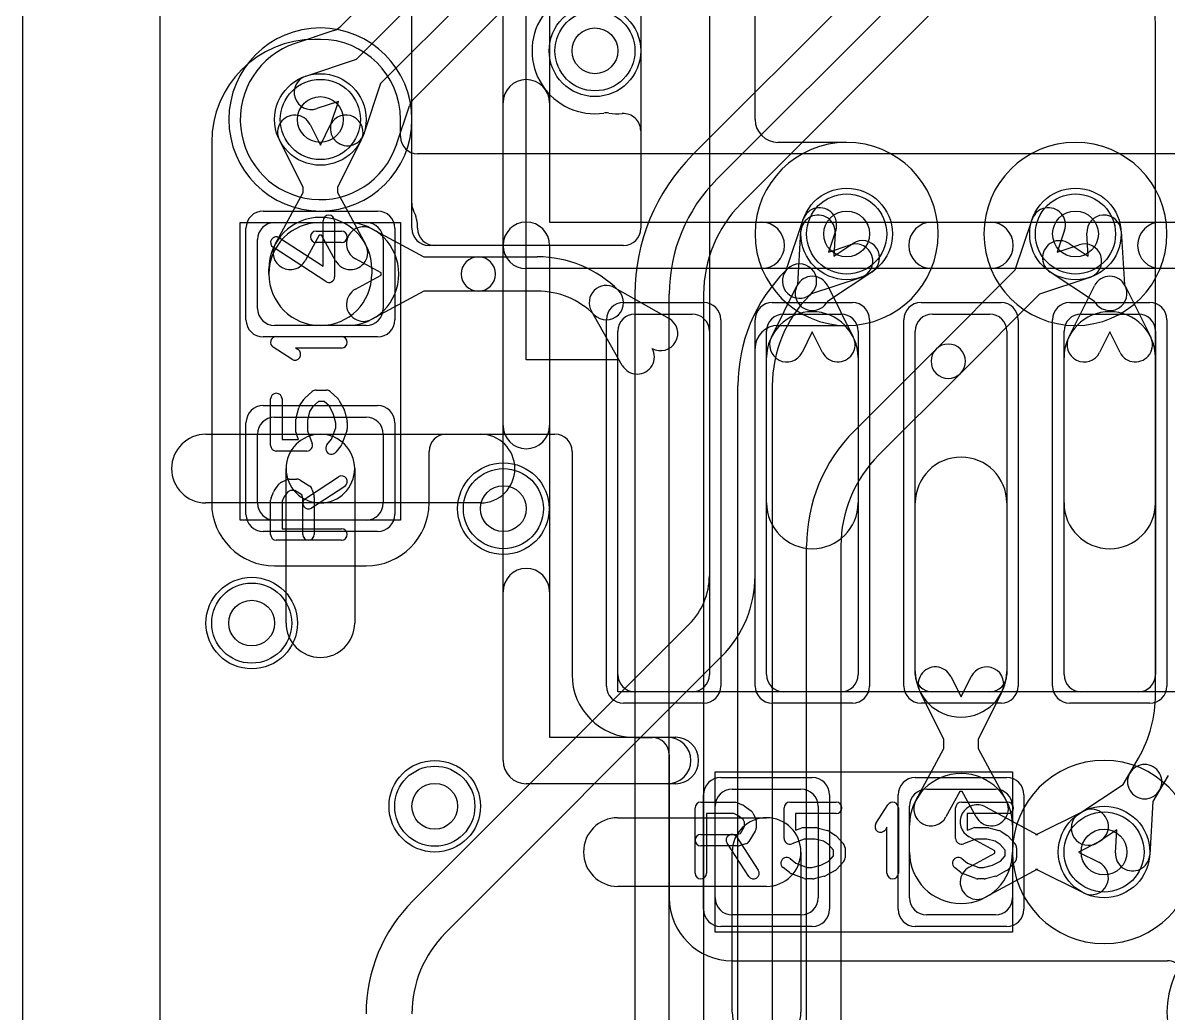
# Model space of a CAD drawing. Extents: x 0 to 23.1, y -0.5 to 20.
# Drawn here: x 0 to 5, y 3.6 to 7.92 of the extents above; entities that cross this region are included whole.
import ezdxf

# ---------------------------------------------------------------- set-up
doc = ezdxf.new("R2010")
doc.units = 0
for name, color, linetype in [('Hole', 1, 'CONTINUOUS'), ('L1', 3, 'CONTINUOUS'), ('L2', 3, 'CONTINUOUS'), ('L3', 3, 'CONTINUOUS'), ('L4', 3, 'CONTINUOUS'), ('MetalMask-A', 176, 'CONTINUOUS'), ('Outline', 7, 'CONTINUOUS'), ('PartsArea-A', 111, 'CONTINUOUS'), ('PartsSilk-A', 221, 'CONTINUOUS'), ('Resist-A', 2, 'CONTINUOUS'), ('Resist-B', 2, 'CONTINUOUS'), ('Silk-A', 140, 'CONTINUOUS')]:
    doc.layers.add(name, color=color, linetype=linetype)

msp = doc.modelspace()

# ---------------------------------------------------------------- linework, layer by layer
at = {"layer": 'Hole'}
for centre in [(2.5, 7.8), (1.3, 7.5), (3.6, 7), (4.6, 7), (2.1, 5.8), (1, 5.3), (1.8, 4.5), (4.725, 4.3)]:
    msp.add_circle(centre, 0.1, dxfattribs=at)
at = {"layer": 'L1'}
for p, q in [((0.6, 3.07504), (0.6, 9.325)), ((1.3, 7.85006), (1.27496, 7.85006)), ((1.25526, 7.47767), (1.3, 7.388)), ((1.3, 7.388), (1.34474, 7.47767)), ((1.65005, 7.42504), (1.65005, 7.50001)), ((1.225, 7.20234), (1.12104, 7.41071)), ((1.47896, 7.41071), (1.375, 7.20234)), ((0.82496, 7.40006), (0.82496, 5.825)), ((6.05, 7.35004), (1.72505, 7.35004)), ((1.10215, 6.95464), (1.225, 7.1815)), ((1.225, 7.1815), (1.225, 7.20234)), ((1.375, 7.20234), (1.375, 7.1815)), ((1.375, 7.1815), (1.49785, 6.95464)), ((1.1, 7.05), (1.5, 7.05)), ((1.3, 7.05), (1.41786, 7.05)), ((1.525, 7.02285), (1.75186, 6.9)), ((3.38622, 6.77971), (3.40037, 7.01215)), ((4.79963, 7.01215), (4.81378, 6.77972)), ((1.025, 6.675), (1.025, 6.975)), ((1.29445, 6.99475), (1.23405, 6.88322)), ((1.30555, 6.99475), (1.29445, 6.99475)), ((1.36595, 6.88322), (1.30555, 6.99475)), ((1.575, 6.975), (1.575, 6.675)), ((3.55009, 7.00303), (3.544, 6.903)), ((3.544, 6.903), (3.62758, 6.95829)), ((4.57242, 6.95829), (4.656, 6.903)), ((4.656, 6.903), (4.64991, 7.00303)), ((1.56511, 6.83055), (1.45358, 6.89095)), ((1.75186, 6.9), (1.99054, 6.9)), ((1.99054, 6.9), (2.24823, 6.9)), ((1.075, 6.825), (1.075, 6.8475)), ((1.45358, 6.75905), (1.56511, 6.81945)), ((1.525, 6.8475), (1.525, 6.825)), ((1.56511, 6.81945), (1.56511, 6.83055)), ((3.71034, 6.83319), (3.51613, 6.70472)), ((4.68388, 6.70471), (4.48966, 6.83319)), ((2.58707, 6.7652), (2.82414, 6.6304)), ((3.27104, 6.54947), (3.38289, 6.77366)), ((3.38505, 6.77768), (3.38622, 6.77971)), ((3.51711, 6.77366), (3.62896, 6.54947)), ((4.57104, 6.54948), (4.68289, 6.77367)), ((4.81378, 6.77972), (4.81495, 6.77769)), ((4.81711, 6.77367), (4.92896, 6.54948)), ((1.75186, 6.75), (1.525, 6.62715)), ((1.99054, 6.75), (1.75186, 6.75)), ((2.24823, 6.75), (1.99054, 6.75)), ((2.6196, 6.42586), (2.4848, 6.66293)), ((3.51613, 6.70472), (3.51495, 6.70268)), ((4.68505, 6.70269), (4.68388, 6.70471)), ((2.49697, 6.64697), (2.49695, 6.64697)), ((2.675, 6.65), (2.925, 6.65)), ((3.325, 6.65), (3.575, 6.65)), ((3.975, 6.65), (4.225, 6.65)), ((4.625, 6.65), (4.875, 6.65)), ((1.5, 6.6), (1.1, 6.6)), ((1.41786, 6.6), (1.3, 6.6)), ((2.6, 5.075), (2.6, 6.575)), ((3, 6.575), (3, 5.075)), ((3.25, 5.075), (3.25, 6.575)), ((3.45, 6.57219), (3.40526, 6.48251)), ((3.49474, 6.48251), (3.45, 6.57219)), ((3.65, 6.575), (3.65, 5.075)), ((3.9, 5.075), (3.9, 6.575)), ((4.3, 6.575), (4.3, 5.075)), ((4.55, 5.075), (4.55, 6.575)), ((4.75, 6.5722), (4.70526, 6.48252)), ((4.79474, 6.48252), (4.75, 6.5722)), ((4.95, 6.575), (4.95, 5.075)), ((3.25, 5.825), (3.25, 6.46018)), ((3.65, 6.46018), (3.65, 5.825)), ((4.55, 5.825), (4.55, 6.46019)), ((4.95, 6.46019), (4.95, 5.825)), ((1.1, 6.2), (1.5, 6.2)), ((0.8, 6.125), (1.3, 6.125)), ((1.025, 5.825), (1.025, 6.125)), ((1.3, 6.125), (2, 6.125)), ((1.575, 6.125), (1.575, 5.825)), ((1.85004, 6.125), (2.32496, 6.125)), ((1.77504, 5.825), (1.77504, 6.05)), ((2.39996, 6.05), (2.39996, 5.075)), ((1.15, 5.3), (1.15, 5.975)), ((1.45, 5.975), (1.45, 5.3)), ((1.3, 5.825), (0.8, 5.825)), ((2, 5.825), (1.3, 5.825)), ((3.9, 5.08929), (3.9, 5.825)), ((4.3, 5.825), (4.3, 5.08929)), ((1.5, 5.75), (1.1, 5.75)), ((1.1, 5.54996), (1.5, 5.54996)), ((4.05526, 5.06696), (4.1, 4.97728)), ((4.1, 4.97728), (4.14474, 5.06696)), ((2.925, 5), (2.675, 5)), ((3.575, 5), (3.325, 5)), ((4.025, 4.79162), (3.92104, 5)), ((4.225, 5), (3.975, 5)), ((4.27896, 5), (4.175, 4.79162)), ((4.875, 5), (4.625, 5)), ((2.675, 4.79996), (2.74996, 4.79996)), ((4.025, 4.75186), (4.025, 4.79162)), ((4.175, 4.79162), (4.175, 4.75186)), ((2.82496, 4.72496), (2.82496, 4.1)), ((3.90215, 4.525), (4.025, 4.75186)), ((4.175, 4.75186), (4.29785, 4.525)), ((3.1, 4.575), (3.4, 4.575)), ((3.95, 4.575), (4.25, 4.575)), ((4.09445, 4.56511), (4.03405, 4.45358)), ((4.10555, 4.56511), (4.09445, 4.56511)), ((4.16595, 4.45358), (4.10555, 4.56511)), ((3.025, 4.1), (3.025, 4.5)), ((3.475, 4.5), (3.475, 4.1)), ((3.875, 4.1), (3.875, 4.5)), ((4.20714, 4.49785), (4.434, 4.375)), ((4.325, 4.5), (4.325, 4.1)), ((4.42734, 4.375), (4.63571, 4.47896)), ((2.6, 4.45), (3.25, 4.45)), ((3.875, 4.3), (3.875, 4.41786)), ((4.325, 4.41786), (4.325, 4.3)), ((4.24725, 4.30555), (4.13572, 4.36595)), ((4.434, 4.375), (4.42734, 4.375)), ((4.24725, 4.29445), (4.24725, 4.30555)), ((4.70267, 4.34474), (4.613, 4.3)), ((3.1, 3.6), (3.1, 4.3)), ((3.4, 4.3), (3.4, 3.6)), ((4.13572, 4.23405), (4.24725, 4.29445)), ((4.613, 4.3), (4.70267, 4.25526)), ((4.434, 4.225), (4.20714, 4.10215)), ((4.63571, 4.12104), (4.42734, 4.225)), ((4.42734, 4.225), (4.434, 4.225)), ((3.25, 4.15), (2.6, 4.15)), ((3.4, 4.025), (3.1, 4.025)), ((4.25, 4.025), (3.95, 4.025)), ((3.1, 3.82496), (5.0023, 3.82496))]:
    msp.add_line(p, q, dxfattribs=at)
for centre in [(2.5, 7.8), (1.3, 7.5), (3.6, 7), (4.6, 7), (2.1, 5.8), (1, 5.3), (1.8, 4.5), (4.725, 4.3)]:
    msp.add_circle(centre, 0.2, dxfattribs=at)
for centre, radius, start, end in [((1.27496, 7.40006), 0.45, 90, 180), ((1.3, 7.50001), 0.35005, 0, 90), ((1.18815, 7.44419), 0.075, 26.5138, -153.48404), ((1.41185, 7.44419), 0.075, -26.5138, 153.48404), ((1.72505, 7.42504), 0.075, 180, -90), ((1.3, 6.8475), 0.225, 0, 180), ((3.47523, 7.00759), 0.075, -3.48579, 176.51711), ((4.72477, 7.00759), 0.075, 3.48579, -176.51711), ((1.1, 6.975), 0.075, 90, 180), ((1.3, 6.825), 0.225, 90, -90), ((1.48929, 6.9569), 0.075, 61.56575, -118.43679), ((1.41786, 6.825), 0.225, -90, 90), ((1.5, 6.975), 0.075, 0, 90), ((3.66896, 6.89574), 0.075, -56.51334, 123.48456), ((4.53104, 6.89574), 0.075, 56.51334, -123.48456), ((1.1681, 6.91893), 0.075, 151.56575, -28.43679), ((1.4319, 6.91893), 0.075, -151.56575, 28.43679), ((1.99054, 6.825), 0.075, 90, -90), ((1.99054, 6.825), 0.075, -90, 90), ((2.24823, 6.39825), 0.50175, 44.99838, 90), ((1.3, 6.825), 0.225, 180, 0), ((3.45, 6.74018), 0.075, 26.5138, 153.4862), ((4.75, 6.74019), 0.075, 26.5138, 153.4862), ((1.48929, 6.6931), 0.075, 118.43425, -61.56321), ((2.55, 6.7), 0.075, 60.37925, -150.37925), ((3.45, 6.74018), 0.075, 149.99927, -29.99882), ((4.75, 6.74019), 0.075, -149.99927, 29.99977), ((2.24823, 6.39825), 0.35175, 45, 90), ((2.55, 6.7), 0.075, -135, 45), ((1.1, 6.675), 0.075, 180, -90), ((1.5, 6.675), 0.075, -90, 0), ((3.45, 6.46018), 0.2, 0, 180), ((4.75, 6.46019), 0.2, 0, 180), ((2.675, 6.575), 0.075, 90, 180), ((2.78707, 6.5652), 0.075, -119.62075, 60.37707), ((2.925, 6.575), 0.075, 0, 90), ((3.325, 6.575), 0.075, 90, 180), ((3.575, 6.575), 0.075, 0, 90), ((3.975, 6.575), 0.075, 90, 180), ((4.225, 6.575), 0.075, 0, 90), ((4.625, 6.575), 0.075, 90, 180), ((4.875, 6.575), 0.075, 0, 90), ((3.33815, 6.51599), 0.075, 153.4862, -26.51494), ((3.56185, 6.51599), 0.075, -153.4862, 26.51494), ((4.63815, 6.516), 0.075, 153.4862, -26.51494), ((4.86185, 6.516), 0.075, -153.4862, 26.51494), ((2.6848, 6.46293), 0.075, -150.37925, 29.62292), ((1.1, 6.125), 0.075, 90, 180), ((1.5, 6.125), 0.075, 0, 90), ((0.8, 5.975), 0.15, 90, -90), ((1.3, 5.975), 0.15, 0, 180), ((1.3, 5.975), 0.15, 90, -90), ((1.3, 5.975), 0.15, -90, 90), ((1.85004, 6.05), 0.075, 90, 180), ((2, 5.975), 0.15, -90, 90), ((2.32496, 6.05), 0.075, 0, 90), ((4.1, 5.825), 0.2, 0, 180), ((1.1, 5.825), 0.27504, 180, -90), ((1.1, 5.825), 0.075, 180, -90), ((1.5, 5.825), 0.27504, -90, 0), ((1.5, 5.825), 0.075, -90, 0), ((3.45, 5.825), 0.2, 180, 0), ((4.75, 5.825), 0.2, 180, 0), ((1.3, 5.3), 0.15, 180, 0), ((3.98815, 5.03348), 0.075, 26.5138, -153.48506), ((4.21185, 5.03348), 0.075, -26.5138, 153.48506), ((2.675, 5.075), 0.27504, 180, -90), ((2.675, 5.075), 0.075, 180, -90), ((2.925, 5.075), 0.075, -90, 0), ((3.325, 5.075), 0.075, 180, -90), ((3.575, 5.075), 0.075, -90, 0), ((4.1, 5.08929), 0.2, 180, 0), ((3.975, 5.075), 0.075, 180, -90), ((4.225, 5.075), 0.075, -90, 0), ((4.625, 5.075), 0.075, 180, -90), ((4.875, 5.075), 0.075, -90, 0), ((2.74996, 4.72496), 0.075, 0, 90), ((4.1, 4.41786), 0.225, 0, 180), ((3.1, 4.5), 0.075, 90, 180), ((3.4, 4.5), 0.075, 0, 90), ((3.95, 4.5), 0.075, 90, 180), ((4.25, 4.5), 0.075, 0, 90), ((3.9681, 4.48929), 0.075, 151.56575, -28.43679), ((4.17143, 4.4319), 0.075, 61.56575, -118.43679), ((4.2319, 4.48929), 0.075, -151.56575, 28.43679), ((4.66919, 4.41185), 0.075, -63.4862, 116.51596), ((2.6, 4.3), 0.15, 90, -90), ((3.25, 4.3), 0.15, 0, 180), ((3.25, 4.3), 0.15, -90, 90), ((4.1, 4.3), 0.225, 180, 0), ((4.66919, 4.18815), 0.075, -116.5138, 63.48404), ((4.17143, 4.1681), 0.075, 118.43425, -61.56321), ((3.1, 4.1), 0.27504, 180, -90), ((3.1, 4.1), 0.075, 180, -90), ((3.4, 4.1), 0.075, -90, 0), ((3.95, 4.1), 0.075, 180, -90), ((4.25, 4.1), 0.075, -90, 0), ((5.0023, 3.74996), 0.075, -20.65797, 90), ((3.25, 3.6), 0.15, 180, 0)]:
    msp.add_arc(centre, radius, start, end, dxfattribs=at)
at = {"layer": 'L2'}
msp.add_line((0.6, 1), (0.6, 9.325), dxfattribs=at)
for centre in [(2.5, 7.8), (2.1, 5.8), (1, 5.3), (1.8, 4.5)]:
    msp.add_circle(centre, 0.2, dxfattribs=at)
for centre, start, end in [((1.3, 7.5), 90, -90), ((1.3, 7.5), -90, 90), ((3.6, 7), 90, -90), ((3.6, 7), -90, 90), ((4.6, 7), 90, -90), ((4.6, 7), -90, 90), ((4.725, 4.3), 90, -90), ((4.725, 4.3), -90, 90), ((5.4, 3.6), 90, -90)]:
    msp.add_arc(centre, 0.40004, start, end, dxfattribs=at)
at = {"layer": 'L3'}
for p, q in [((2.99996, 10.1), (2.99996, 5.50711)), ((3.2, 7.50004), (3.2, 10.1)), ((0.6, 1), (0.6, 9.325)), ((3.6, 7.40004), (3.3, 7.40004)), ((3.3, 6.59996), (3.6, 6.59996)), ((3.2, 5.50711), (3.2, 6.49996)), ((2.9121, 5.295), (1.705, 4.0879)), ((1.84645, 3.94645), (3.05355, 5.15355))]:
    msp.add_line(p, q, dxfattribs=at)
for centre in [(2.5, 7.8), (2.1, 5.8), (1, 5.3), (1.8, 4.5)]:
    msp.add_circle(centre, 0.2, dxfattribs=at)
for centre, radius, start, end in [((1.3, 7.5), 0.40004, 90, -90), ((1.3, 7.5), 0.40004, -90, 90), ((3.3, 7.50004), 0.1, 180, -90), ((3.6, 7), 0.40004, -90, 90), ((4.6, 7), 0.40004, 90, -90), ((4.6, 7), 0.40004, -90, 90), ((3.3, 6.49996), 0.1, 90, 180), ((2.69999, 5.50711), 0.29997, -45, 0), ((2.7, 5.5071), 0.5, -45, 0.00115), ((4.725, 4.3), 0.40004, 90, -90), ((4.725, 4.3), 0.40004, -90, 90), ((2.2, 3.59289), 0.70004, 134.99942, 180), ((5.4, 3.6), 0.40004, 90, -90), ((2.2, 3.59289), 0.5, 134.99919, 180)]:
    msp.add_arc(centre, radius, start, end, dxfattribs=at)
at = {"layer": 'L4'}
for p, q in [((0.6, 1), (0.6, 9.325)), ((2.40488, 8.92314), (1.38883, 7.90709)), ((1.70766, 7.5894), (2.72313, 8.60488)), ((1.45745, 7.76351), (1.97796, 8.28402)), ((2.08402, 8.17796), (1.56351, 7.65745)), ((3.75489, 8.17313), (2.92687, 7.34512)), ((3.03296, 7.23902), (3.86098, 8.06704)), ((3.96705, 7.96097), (3.13902, 7.13295)), ((1.35958, 7.88899), (1.18983, 7.83225)), ((4.95, 4.98976), (4.95, 7.90192)), ((1.23659, 7.68968), (1.45745, 7.76351)), ((1.56351, 7.65745), (1.48968, 7.43659)), ((1.37919, 7.57919), (1.28415, 7.54742)), ((1.34742, 7.48415), (1.37919, 7.57919)), ((1.63231, 7.39), (1.689, 7.55958)), ((3.33626, 6.84187), (3.41032, 7.06341)), ((4.33649, 6.84255), (4.41032, 7.06341)), ((3.55258, 7.01585), (3.52081, 6.92081)), ((4.55258, 7.01585), (4.52081, 6.92081)), ((3.52081, 6.92081), (3.61585, 6.95258)), ((4.52081, 6.92081), (4.61585, 6.95258)), ((3.33296, 6.83902), (3.34097, 6.84703)), ((3.66341, 6.81032), (3.44187, 6.73626)), ((3.99097, 6.49703), (4.33649, 6.84255)), ((4.66341, 6.81032), (4.44255, 6.73649)), ((2.67496, 6.73697), (2.67496, 2.61471)), ((2.825, 2.4), (2.825, 6.73697)), ((2.975, 6.73697), (2.975, 2.4)), ((3.44703, 6.74097), (3.43902, 6.73295)), ((4.44255, 6.73649), (4.09703, 6.39097)), ((3.63296, 6.13902), (3.99097, 6.49703)), ((4.09703, 6.39097), (3.73902, 6.03295)), ((3.125, 2.76301), (3.125, 6.33697)), ((3.275, 6.33697), (3.275, 2.76301)), ((3.425, 2.88727), (3.425, 5.63697)), ((3.575, 5.63697), (3.575, 2.88727)), ((4.83751, 4.64487), (4.87498, 4.70977)), ((4.80888, 4.59529), (4.83751, 4.64487)), ((5.00488, 4.63477), (4.96741, 4.56987)), ((4.61466, 4.46681), (4.80888, 4.59529)), ((4.96741, 4.56987), (4.93878, 4.52027)), ((4.93878, 4.52027), (4.92463, 4.28785)), ((4.781, 4.397), (4.69742, 4.34171)), ((4.77491, 4.29697), (4.781, 4.397))]:
    msp.add_line(p, q, dxfattribs=at)
for centre in [(2.5, 7.8), (1.3, 7.5), (3.6, 7), (4.6, 7), (2.1, 5.8), (1, 5.3), (1.8, 4.5), (4.725, 4.3)]:
    msp.add_circle(centre, 0.2, dxfattribs=at)
for centre, radius, start, end in [((4.325, 7.90192), 0.625, 0, 15.0008), ((1.3358, 7.96012), 0.075, -71.51432, -45), ((1.3, 7.5), 0.35004, 108.36921, -18.34488), ((1.16605, 7.90338), 0.075, -71.62786, -71.51432), ((1.26037, 7.61855), 0.075, 108.48568, -71.51587), ((1.76013, 7.5358), 0.075, 135.0054, 161.51432), ((1.76069, 7.53637), 0.075, 135, 135.61583), ((1.41855, 7.46037), 0.075, 161.51432, -18.48413), ((1.70344, 7.36622), 0.075, 161.51432, 161.65202), ((3.535, 6.73697), 0.86004, 134.99906, 180), ((3.535, 6.73697), 0.71, 134.99943, 180), ((3.535, 6.73697), 0.56, 135, 180), ((3.48145, 7.03963), 0.075, -18.48568, 161.51587), ((4.48145, 7.03963), 0.075, -18.48568, 161.51587), ((3.63963, 6.88145), 0.075, -71.51432, 108.48413), ((4.63963, 6.88145), 0.075, -71.51432, 108.48413), ((3.394, 6.794), 0.075, -45, 135), ((3.835, 6.33697), 0.71, 134.99943, 180), ((3.394, 6.794), 0.075, 140.33919, -50.33919), ((3.835, 6.33697), 0.56, 135, 180), ((4.044, 6.444), 0.075, -45, 135), ((4.044, 6.444), 0.075, 135, -45), ((4.135, 5.63697), 0.71, 134.99943, 180), ((4.135, 5.63697), 0.56, 135, 180), ((4.39, 4.98976), 0.56, -29.99904, 0), ((4.90246, 4.60737), 0.075, -30.00073, 150.00002), ((4.90246, 4.60737), 0.075, 149.99927, -29.99998), ((4.65604, 4.40426), 0.075, 123.48666, -56.51544), ((4.84977, 4.29241), 0.075, 176.51421, -3.48289)]:
    msp.add_arc(centre, radius, start, end, dxfattribs=at)
at = {"layer": 'MetalMask-A'}
for p, q in [((1.1, 7.05), (1.5, 7.05)), ((1.025, 6.675), (1.025, 6.975)), ((1.575, 6.975), (1.575, 6.675)), ((2.675, 6.65), (2.925, 6.65)), ((3.325, 6.65), (3.575, 6.65)), ((3.975, 6.65), (4.225, 6.65)), ((4.625, 6.65), (4.875, 6.65)), ((1.5, 6.6), (1.1, 6.6)), ((2.6, 5.075), (2.6, 6.575)), ((3, 6.575), (3, 5.075)), ((3.25, 5.075), (3.25, 6.575)), ((3.65, 6.575), (3.65, 5.075)), ((3.9, 5.075), (3.9, 6.575)), ((4.3, 6.575), (4.3, 5.075)), ((4.55, 5.075), (4.55, 6.575)), ((4.95, 6.575), (4.95, 5.075)), ((1.1, 6.2), (1.5, 6.2)), ((1.025, 5.825), (1.025, 6.125)), ((1.575, 6.125), (1.575, 5.825)), ((1.5, 5.75), (1.1, 5.75)), ((2.925, 5), (2.675, 5)), ((3.575, 5), (3.325, 5)), ((4.225, 5), (3.975, 5)), ((4.875, 5), (4.625, 5)), ((3.1, 4.575), (3.4, 4.575)), ((3.95, 4.575), (4.25, 4.575)), ((3.025, 4.1), (3.025, 4.5)), ((3.475, 4.5), (3.475, 4.1)), ((3.875, 4.1), (3.875, 4.5)), ((4.325, 4.5), (4.325, 4.1)), ((3.4, 4.025), (3.1, 4.025)), ((4.25, 4.025), (3.95, 4.025))]:
    msp.add_line(p, q, dxfattribs=at)
for centre, start, end in [((1.1, 6.975), 90, 180), ((1.5, 6.975), 0, 90), ((1.1, 6.675), 180, -90), ((1.5, 6.675), -90, 0), ((2.675, 6.575), 90, 180), ((2.925, 6.575), 0, 90), ((3.325, 6.575), 90, 180), ((3.575, 6.575), 0, 90), ((3.975, 6.575), 90, 180), ((4.225, 6.575), 0, 90), ((4.625, 6.575), 90, 180), ((4.875, 6.575), 0, 90), ((1.1, 6.125), 90, 180), ((1.5, 6.125), 0, 90), ((1.1, 5.825), 180, -90), ((1.5, 5.825), -90, 0), ((2.675, 5.075), 180, -90), ((2.925, 5.075), -90, 0), ((3.325, 5.075), 180, -90), ((3.575, 5.075), -90, 0), ((3.975, 5.075), 180, -90), ((4.225, 5.075), -90, 0), ((4.625, 5.075), 180, -90), ((4.875, 5.075), -90, 0), ((3.1, 4.5), 90, 180), ((3.4, 4.5), 0, 90), ((3.95, 4.5), 90, 180), ((4.25, 4.5), 0, 90), ((3.1, 4.1), 180, -90), ((3.4, 4.1), -90, 0), ((3.95, 4.1), 180, -90), ((4.25, 4.1), -90, 0)]:
    msp.add_arc(centre, 0.075, start, end, dxfattribs=at)
at = {"layer": 'Outline'}
msp.add_line((0, 1), (0, 9.5), dxfattribs=at)
at = {"layer": 'PartsArea-A'}
for p, q in [((2.2, 6.45), (2.2, 10.95)), ((0.95, 5.75), (0.95, 7.05)), ((0.95, 7.05), (1.65, 7.05)), ((1.65, 7.05), (1.65, 5.75)), ((2.6, 6.45), (2.2, 6.45)), ((2.6, 5), (2.6, 6.45)), ((1.65, 5.75), (0.95, 5.75)), ((6.9, 5), (2.6, 5)), ((3.025, 4.65), (4.325, 4.65)), ((3.025, 3.95), (3.025, 4.65)), ((4.325, 4.65), (4.325, 3.95)), ((4.325, 3.95), (3.025, 3.95))]:
    msp.add_line(p, q, dxfattribs=at)
at = {"layer": 'PartsSilk-A'}
for p, q in [((2.0984, 6.95), (2.0984, 10.45)), ((1.7, 7.025), (1.7, 10.375)), ((2.7, 10.375), (2.7, 7.025)), ((2.3016, 10.3484), (2.3016, 7.0516)), ((1.31204, 6.85869), (1.31204, 7.05694)), ((1.36204, 7.05694), (1.36204, 6.8125)), ((1.28148, 7.0125), (1.39259, 7.0125)), ((2.3016, 7.0516), (7.3, 7.0516)), ((1.12108, 6.98343), (1.31204, 6.85869)), ((1.39259, 6.9625), (1.28148, 6.9625)), ((1.32337, 6.79157), (1.09374, 6.94157)), ((2.625, 6.95), (1.775, 6.95)), ((2.0984, 4.7), (2.0984, 6.95)), ((2.3016, 6.95), (2.3016, 4.8016)), ((7.3, 6.8484), (2.2, 6.8484)), ((1.10741, 6.55139), (1.39259, 6.55139)), ((1.1753, 6.45263), (1.09382, 6.50541)), ((1.39259, 6.50139), (1.19199, 6.50139)), ((1.19199, 6.50139), (1.20248, 6.49459)), ((1.23125, 6.28093), (1.26458, 6.31149)), ((1.28148, 6.31806), (1.32593, 6.31806)), ((1.34283, 6.31149), (1.37616, 6.28093)), ((1.08241, 6.07639), (1.08241, 6.27917)), ((1.13241, 6.27917), (1.13241, 6.10139)), ((1.20883, 6.24859), (1.22735, 6.27637)), ((1.29121, 6.26806), (1.26727, 6.24612)), ((1.3162, 6.26806), (1.29121, 6.26806)), ((1.33921, 6.24696), (1.3162, 6.26806)), ((1.38132, 6.27426), (1.40354, 6.23259)), ((1.19427, 6.19634), (1.20538, 6.24078)), ((1.25283, 6.22446), (1.24352, 6.1872)), ((1.26727, 6.24612), (1.25283, 6.22446)), ((1.35797, 6.21178), (1.33921, 6.24696)), ((1.36759, 6.17331), (1.35797, 6.21178)), ((1.40573, 6.22689), (1.41684, 6.18245)), ((1.19352, 6.13472), (1.19352, 6.19028)), ((1.24352, 6.1872), (1.24352, 6.13932)), ((1.36759, 6.15321), (1.36759, 6.17331)), ((1.41759, 6.17639), (1.41759, 6.14861)), ((1.20446, 6.10139), (1.19516, 6.12582)), ((1.24352, 6.13932), (1.2641, 6.08529)), ((1.3484, 6.10284), (1.36759, 6.15321)), ((1.41595, 6.13971), (1.39373, 6.08138)), ((1.13241, 6.10139), (1.20446, 6.10139)), ((1.32863, 6.07812), (1.3484, 6.10284)), ((1.38989, 6.07466), (1.36767, 6.04688)), ((1.24074, 6.05139), (1.10741, 6.05139)), ((1.0983, 5.8772), (1.12052, 5.90776)), ((1.12956, 5.91542), (1.15178, 5.92653)), ((1.16296, 5.92917), (1.1963, 5.92917)), ((1.20955, 5.92537), (1.25399, 5.89759)), ((1.23447, 5.84453), (1.37891, 5.93898)), ((1.08456, 5.84765), (1.09567, 5.87265)), ((1.15737, 5.87343), (1.14029, 5.84993)), ((1.16886, 5.87917), (1.15737, 5.87343)), ((1.18913, 5.87917), (1.16886, 5.87917)), ((1.21913, 5.86042), (1.18913, 5.87917)), ((1.22315, 5.84533), (1.21913, 5.86042)), ((1.40627, 5.89714), (1.26183, 5.80269)), ((1.2649, 5.88283), (1.27231, 5.85505)), ((1.08241, 5.6875), (1.08241, 5.8375)), ((1.14029, 5.84993), (1.13241, 5.8322)), ((1.13241, 5.8322), (1.13241, 5.7125)), ((1.22315, 5.6875), (1.22315, 5.84533)), ((1.27315, 5.84861), (1.27315, 5.6875)), ((1.13241, 5.7125), (1.39259, 5.7125)), ((1.39259, 5.6625), (1.10741, 5.6625)), ((2.3016, 4.8016), (2.85166, 4.8016)), ((2.85166, 4.5984), (2.2, 4.5984)), ((2.9625, 4.51759), (3.1125, 4.51759)), ((3.12265, 4.51544), (3.14765, 4.50433)), ((3.35139, 4.51759), (3.55417, 4.51759)), ((3.72763, 4.4247), (3.78041, 4.50618)), ((4.10139, 4.51759), (4.30417, 4.51759)), ((2.9375, 4.20741), (2.9375, 4.49259)), ((3.1072, 4.46759), (2.9875, 4.46759)), ((2.9875, 4.46759), (2.9875, 4.20741)), ((3.12493, 4.45971), (3.1072, 4.46759)), ((3.14843, 4.44263), (3.12493, 4.45971)), ((3.1522, 4.5017), (3.18276, 4.47948)), ((3.19042, 4.47044), (3.20153, 4.44822)), ((3.32639, 4.35926), (3.32639, 4.49259)), ((3.55417, 4.46759), (3.37639, 4.46759)), ((3.37639, 4.46759), (3.37639, 4.39554)), ((3.82639, 4.49259), (3.82639, 4.20741)), ((4.07639, 4.35926), (4.07639, 4.49259)), ((4.30417, 4.46759), (4.12639, 4.46759)), ((4.12639, 4.46759), (4.12639, 4.39554)), ((3.13542, 4.38087), (3.15417, 4.41087)), ((3.15417, 4.43114), (3.14843, 4.44263)), ((3.15417, 4.41087), (3.15417, 4.43114)), ((3.20417, 4.43704), (3.20417, 4.4037)), ((3.37639, 4.39554), (3.40082, 4.40484)), ((3.40972, 4.40648), (3.46528, 4.40648)), ((3.47134, 4.40573), (3.51578, 4.39462)), ((3.77639, 4.40801), (3.76959, 4.39752)), ((3.77639, 4.20741), (3.77639, 4.40801)), ((4.12639, 4.39554), (4.15082, 4.40484)), ((4.15972, 4.40648), (4.21528, 4.40648)), ((4.22134, 4.40573), (4.26578, 4.39462)), ((2.9625, 4.37685), (3.12033, 4.37685)), ((3.11953, 4.36553), (3.21398, 4.22109)), ((3.12033, 4.37685), (3.13542, 4.38087)), ((3.20037, 4.39045), (3.17259, 4.34601)), ((3.41432, 4.35648), (3.36029, 4.3359)), ((3.4622, 4.35648), (3.41432, 4.35648)), ((3.49946, 4.34717), (3.4622, 4.35648)), ((3.52359, 4.39117), (3.55137, 4.37265)), ((3.55593, 4.36875), (3.58649, 4.33542)), ((4.16432, 4.35648), (4.11029, 4.3359)), ((4.2122, 4.35648), (4.16432, 4.35648)), ((4.24946, 4.34717), (4.2122, 4.35648)), ((4.27359, 4.39117), (4.30137, 4.37265)), ((4.30593, 4.36875), (4.33649, 4.33542)), ((3.12361, 4.32685), (2.9625, 4.32685)), ((3.17214, 4.19373), (3.07769, 4.33817)), ((3.15783, 4.3351), (3.13005, 4.32769)), ((3.52112, 4.33273), (3.49946, 4.34717)), ((3.54306, 4.30879), (3.52112, 4.33273)), ((3.54306, 4.2838), (3.54306, 4.30879)), ((3.59306, 4.31852), (3.59306, 4.27407)), ((4.27112, 4.33273), (4.24946, 4.34717)), ((4.29306, 4.30879), (4.27112, 4.33273)), ((4.29306, 4.2838), (4.29306, 4.30879)), ((4.34306, 4.31852), (4.34306, 4.27407)), ((3.35312, 4.27137), (3.37784, 4.2516)), ((3.48678, 4.24203), (3.52196, 4.26079)), ((3.52196, 4.26079), (3.54306, 4.2838)), ((3.58649, 4.25717), (3.55593, 4.22384)), ((4.10312, 4.27137), (4.12784, 4.2516)), ((4.23678, 4.24203), (4.27196, 4.26079)), ((4.27196, 4.26079), (4.29306, 4.2838)), ((4.33649, 4.25717), (4.30593, 4.22384)), ((3.34966, 4.21011), (3.32188, 4.23233)), ((3.41471, 4.18405), (3.35638, 4.20627)), ((3.37784, 4.2516), (3.42821, 4.23241)), ((3.42821, 4.23241), (3.44831, 4.23241)), ((3.44831, 4.23241), (3.48678, 4.24203)), ((3.54926, 4.21868), (3.50759, 4.19646)), ((4.09966, 4.21011), (4.07188, 4.23233)), ((4.16471, 4.18405), (4.10638, 4.20627)), ((4.12784, 4.2516), (4.17821, 4.23241)), ((4.17821, 4.23241), (4.19831, 4.23241)), ((4.19831, 4.23241), (4.23678, 4.24203)), ((4.29926, 4.21868), (4.25759, 4.19646)), ((3.45139, 4.18241), (3.42361, 4.18241)), ((3.50189, 4.19427), (3.45745, 4.18316)), ((4.20139, 4.18241), (4.17361, 4.18241)), ((4.25189, 4.19427), (4.20745, 4.18316))]:
    msp.add_line(p, q, dxfattribs=at)
for centre, radius, start, end in [((1.33704, 7.05694), 0.025, 0, 180), ((1.28148, 6.9875), 0.025, 90, -90), ((1.39259, 6.9875), 0.025, -90, 90), ((1.775, 7.025), 0.075, 180, -90), ((2.2, 6.95), 0.1016, 0, 180), ((2.625, 7.025), 0.075, -90, 0), ((1.10741, 6.9625), 0.025, 56.85026, -123.15356), ((2.2, 6.95), 0.1016, 180, -90), ((1.33704, 6.8125), 0.025, -123.14974, 0), ((1.10741, 6.52639), 0.025, 90, -122.93381), ((1.39259, 6.52639), 0.025, -90, 90), ((1.18889, 6.47361), 0.025, -122.93354, 57.06619), ((1.28148, 6.29306), 0.025, 90, 132.51745), ((1.32593, 6.29306), 0.025, 47.4797, 90), ((1.10741, 6.27917), 0.025, 0, 180), ((1.24815, 6.2625), 0.025, 132.5203, 146.30993), ((1.35926, 6.2625), 0.025, 28.0617, 47.48255), ((1.22963, 6.23472), 0.025, 146.30358, 165.96376), ((1.38148, 6.22083), 0.025, 14.03068, 28.0682), ((1.21852, 6.19028), 0.025, 165.96932, 180), ((1.39259, 6.17639), 0.025, 0, 14.03624), ((1.21852, 6.13472), 0.025, 180, -159.14636), ((1.39259, 6.14861), 0.025, -20.8565, 0), ((1.10741, 6.07639), 0.025, 180, -90), ((1.24074, 6.07639), 0.025, -90, 20.8565), ((1.34815, 6.0625), 0.025, 141.33303, -38.65478), ((1.37037, 6.09028), 0.025, -38.66697, -20.85364), ((1.14074, 5.89306), 0.025, 116.56505, 143.97932), ((1.16296, 5.90417), 0.025, 90, 116.56505), ((1.1963, 5.90417), 0.025, 57.99462, 90), ((1.39259, 5.91806), 0.025, -56.81854, 123.18086), ((1.11852, 5.8625), 0.025, 143.98274, 156.03964), ((1.24074, 5.87639), 0.025, 14.92551, 57.98998), ((1.10741, 5.8375), 0.025, 156.04915, 180), ((1.24815, 5.82361), 0.025, 123.18146, -56.81914), ((1.24815, 5.84861), 0.025, 0, 14.93527), ((1.39259, 5.6875), 0.025, -90, 90), ((1.10741, 5.6875), 0.025, 180, -90), ((1.24815, 5.6875), 0.025, 180, 0), ((2.85166, 4.7), 0.1016, -90, 90), ((2.2, 4.7), 0.1016, 180, -90), ((2.9625, 4.49259), 0.025, 90, 180), ((3.1125, 4.49259), 0.025, 66.04914, 90), ((3.35139, 4.49259), 0.025, 90, 180), ((3.55417, 4.49259), 0.025, -90, 90), ((3.80139, 4.49259), 0.025, 0, 147.06619), ((4.10139, 4.49259), 0.025, 90, 180), ((4.30417, 4.49259), 0.025, -90, 90), ((3.1375, 4.48148), 0.025, 53.98274, 66.03964), ((3.16806, 4.45926), 0.025, 26.56505, 53.97932), ((3.17917, 4.43704), 0.025, 0, 26.56505), ((3.40972, 4.38148), 0.025, 90, 110.85364), ((3.46528, 4.38148), 0.025, 75.96932, 90), ((3.74861, 4.41111), 0.025, 147.06646, -32.93381), ((4.15972, 4.38148), 0.025, 90, 110.85364), ((4.21528, 4.38148), 0.025, 75.96932, 90), ((2.9625, 4.35185), 0.025, 90, -90), ((3.09861, 4.35185), 0.025, 33.18146, -146.81914), ((3.17917, 4.4037), 0.025, -32.00538, 0), ((3.35139, 4.35926), 0.025, 180, -69.1435), ((3.50972, 4.37037), 0.025, 56.30358, 75.96376), ((3.5375, 4.35185), 0.025, 42.5203, 56.30993), ((4.10139, 4.35926), 0.025, 180, -69.1435), ((4.25972, 4.37037), 0.025, 56.30358, 75.96376), ((4.2875, 4.35185), 0.025, 42.5203, 56.30993), ((3.12361, 4.35185), 0.025, -90, -75.06473), ((3.15139, 4.35926), 0.025, -75.07449, -32.01002), ((3.56806, 4.31852), 0.025, 0, 42.51745), ((4.31806, 4.31852), 0.025, 0, 42.51745), ((3.3375, 4.25185), 0.025, 51.33303, -128.65478), ((3.56806, 4.27407), 0.025, -42.5203, 0), ((4.0875, 4.25185), 0.025, 51.33303, -128.65478), ((4.31806, 4.27407), 0.025, -42.5203, 0), ((2.9625, 4.20741), 0.025, 180, 0), ((3.19306, 4.20741), 0.025, -146.81854, 33.18086), ((3.36528, 4.22963), 0.025, -128.66697, -110.85364), ((3.5375, 4.24074), 0.025, -61.9383, -42.51745), ((3.80139, 4.20741), 0.025, 180, 0), ((4.11528, 4.22963), 0.025, -128.66697, -110.85364), ((4.2875, 4.24074), 0.025, -61.9383, -42.51745), ((3.42361, 4.20741), 0.025, -110.8565, -90), ((3.45139, 4.20741), 0.025, -90, -75.96376), ((3.49583, 4.21852), 0.025, -75.96932, -61.9318), ((4.17361, 4.20741), 0.025, -110.8565, -90), ((4.20139, 4.20741), 0.025, -90, -75.96376), ((4.24583, 4.21852), 0.025, -75.96932, -61.9318)]:
    msp.add_arc(centre, radius, start, end, dxfattribs=at)
at = {"layer": 'Resist-A'}
for p, q in [((1.05, 7.1), (1.55, 7.1)), ((0.975, 6.625), (0.975, 7.025)), ((1.625, 7.025), (1.625, 6.625)), ((2.625, 6.7), (2.975, 6.7)), ((3.275, 6.7), (3.625, 6.7)), ((3.925, 6.7), (4.275, 6.7)), ((4.575, 6.7), (4.925, 6.7)), ((2.55, 5.025), (2.55, 6.625)), ((3.05, 6.625), (3.05, 5.025)), ((3.2, 5.025), (3.2, 6.625)), ((3.7, 6.625), (3.7, 5.025)), ((3.85, 5.025), (3.85, 6.625)), ((4.35, 6.625), (4.35, 5.025)), ((4.5, 5.025), (4.5, 6.625)), ((5, 6.625), (5, 5.025)), ((1.55, 6.55), (1.05, 6.55)), ((1.05, 6.25), (1.55, 6.25)), ((0.975, 5.775), (0.975, 6.175)), ((1.625, 6.175), (1.625, 5.775)), ((1.55, 5.7), (1.05, 5.7)), ((2.975, 4.95), (2.625, 4.95)), ((3.625, 4.95), (3.275, 4.95)), ((4.275, 4.95), (3.925, 4.95)), ((4.925, 4.95), (4.575, 4.95)), ((3.05, 4.625), (3.45, 4.625)), ((3.9, 4.625), (4.3, 4.625)), ((2.975, 4.05), (2.975, 4.55)), ((3.525, 4.55), (3.525, 4.05)), ((3.825, 4.05), (3.825, 4.55)), ((4.375, 4.55), (4.375, 4.05)), ((3.45, 3.975), (3.05, 3.975)), ((4.3, 3.975), (3.9, 3.975))]:
    msp.add_line(p, q, dxfattribs=at)
for centre in [(2.5, 7.8), (1.3, 7.5), (3.6, 7), (4.6, 7), (2.1, 5.8), (1, 5.3), (1.8, 4.5), (4.725, 4.3)]:
    msp.add_circle(centre, 0.175, dxfattribs=at)
for centre, start, end in [((1.05, 7.025), 90, 180), ((1.55, 7.025), 0, 90), ((2.625, 6.625), 90, 180), ((2.975, 6.625), 0, 90), ((3.275, 6.625), 90, 180), ((3.625, 6.625), 0, 90), ((3.925, 6.625), 90, 180), ((4.275, 6.625), 0, 90), ((4.575, 6.625), 90, 180), ((4.925, 6.625), 0, 90), ((1.05, 6.625), 180, -90), ((1.55, 6.625), -90, 0), ((1.05, 6.175), 90, 180), ((1.55, 6.175), 0, 90), ((1.05, 5.775), 180, -90), ((1.55, 5.775), -90, 0), ((2.625, 5.025), 180, -90), ((2.975, 5.025), -90, 0), ((3.275, 5.025), 180, -90), ((3.625, 5.025), -90, 0), ((3.925, 5.025), 180, -90), ((4.275, 5.025), -90, 0), ((4.575, 5.025), 180, -90), ((4.925, 5.025), -90, 0), ((3.05, 4.55), 90, 180), ((3.45, 4.55), 0, 90), ((3.9, 4.55), 90, 180), ((4.3, 4.55), 0, 90), ((3.05, 4.05), 180, -90), ((3.45, 4.05), -90, 0), ((3.9, 4.05), 180, -90), ((4.3, 4.05), -90, 0)]:
    msp.add_arc(centre, 0.075, start, end, dxfattribs=at)
at = {"layer": 'Resist-B'}
for centre in [(2.5, 7.8), (1.3, 7.5), (3.6, 7), (4.6, 7), (2.1, 5.8), (1, 5.3), (1.8, 4.5), (4.725, 4.3)]:
    msp.add_circle(centre, 0.175, dxfattribs=at)
at = {"layer": 'Silk-A'}
for p, q in [((1.7, 7.13397), (1.7, 10.375)), ((2.0984, 6.95), (2.0984, 7.57234)), ((2.3016, 7.57234), (2.3016, 7.0516)), ((2.7, 7.45089), (2.7, 7.025)), ((2.3016, 7.0516), (3.22673, 7.0516)), ((3.97327, 7.0516), (4.22673, 7.0516)), ((4.97327, 7.0516), (5.67673, 7.0516)), ((2.625, 6.95), (1.8, 6.95)), ((2.0984, 6.16308), (2.0984, 6.95)), ((2.3016, 6.95), (2.3016, 6.16308)), ((3.22673, 6.8484), (2.2, 6.8484)), ((4.22673, 6.8484), (3.97327, 6.8484)), ((5.67673, 6.8484), (4.97327, 6.8484)), ((2.0984, 4.7), (2.0984, 5.43692)), ((2.3016, 5.43692), (2.3016, 4.8016)), ((2.3016, 4.8016), (2.8176, 4.8016)), ((2.8176, 4.5984), (2.2, 4.5984))]:
    msp.add_line(p, q, dxfattribs=at)
for centre, radius, start, end in [((2.5, 7.8), 0.275, 81.78592, -81.78592), ((2.2, 7.57234), 0.1016, 0, 180), ((2.55, 7.45359), 0.075, 81.78995, 98.21005), ((2.6, 7.8), 0.275, -98.21408, -85.90459), ((2.625, 7.45089), 0.075, 0, 94.09813), ((1.775, 7.13397), 0.075, 180, -154.15927), ((1.55, 7.025), 0.175, 0, 25.84172), ((1.8, 7.025), 0.075, 180, -90), ((2.2, 6.95), 0.1016, 0, 180), ((2.625, 7.025), 0.075, -90, 0), ((3.22673, 6.95), 0.1016, -90, 90), ((3.97327, 6.95), 0.1016, 90, -90), ((4.22673, 6.95), 0.1016, -90, 90), ((4.97327, 6.95), 0.1016, 90, -90), ((2.2, 6.95), 0.1016, 180, -90), ((2.2, 6.16308), 0.1016, 180, 0), ((2.2, 5.43692), 0.1016, 0, 180), ((2.8176, 4.7), 0.1016, -90, 90), ((2.2, 4.7), 0.1016, 180, -90)]:
    msp.add_arc(centre, radius, start, end, dxfattribs=at)

doc.saveas('drawing.dxf')
